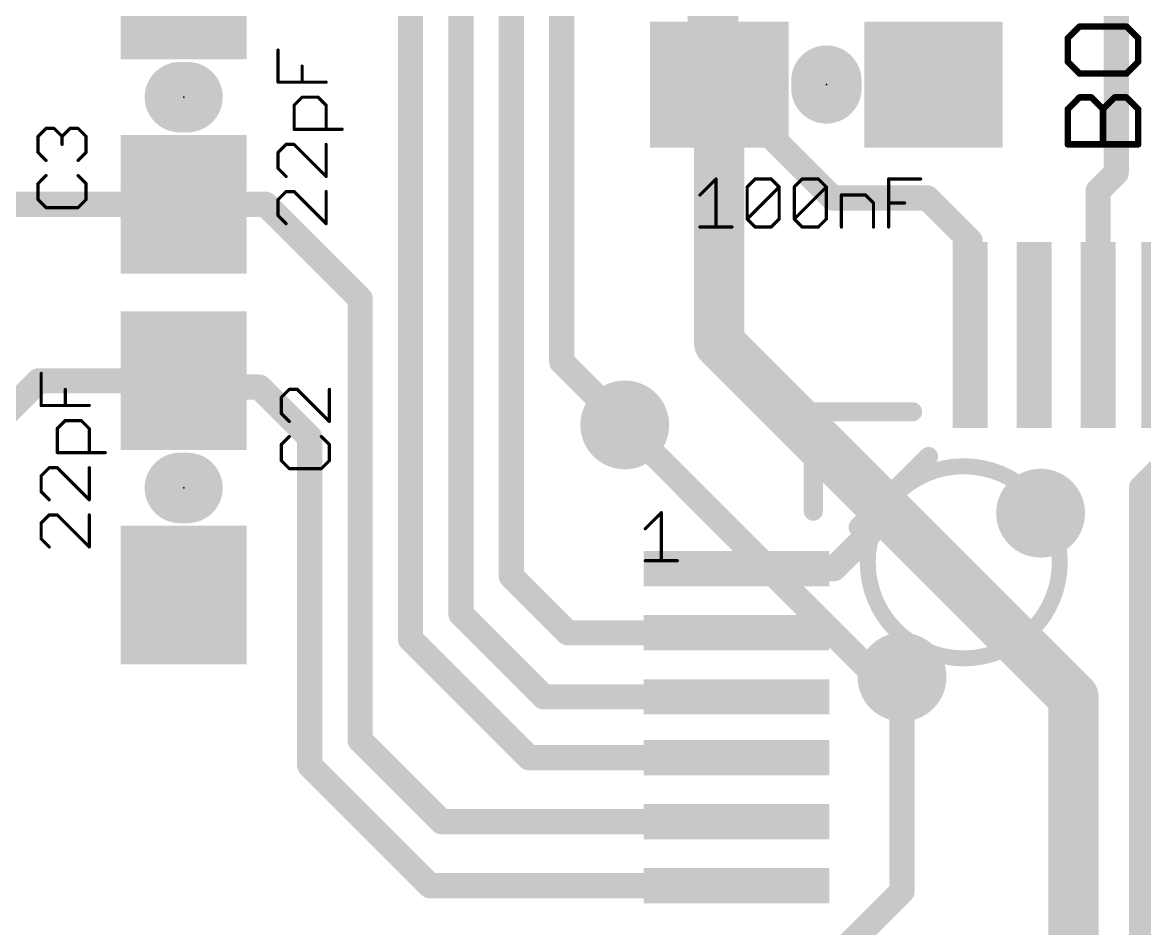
# Model space of a CAD drawing. Extents: x -0.4 to 70.1, y -0.1 to 70.1.
# Drawn here: x 9.22 to 18.12, y 50.11 to 57.29 of the extents above; entities that cross this region are included whole.
import ezdxf

# ---------------------------------------------------------------- set-up
doc = ezdxf.new("R2010")
doc.units = 0
for name, color, linetype in [('1', 22, 'CONTINUOUS'), ('16', 175, 'CONTINUOUS'), ('18', 82, 'CONTINUOUS'), ('21', 253, 'CONTINUOUS'), ('23', 7, 'CONTINUOUS'), ('25', 253, 'CONTINUOUS'), ('27', 253, 'CONTINUOUS')]:
    doc.layers.add(name, color=color, linetype=linetype)

# ---------------------------------------------------------------- blocks, each defined once
blk = doc.blocks.new('RECT')
blk.add_solid([(-0.5, -0.5), (0.5, -0.5), (-0.5, 0.5), (0.5, 0.5)])
blk = doc.blocks.new('ROUNDV')
at = {"const_width": 0.5}
blk.add_lwpolyline([(0, -0.25, 1), (0, 0.25, 1), (0, -0.25)], format="xyb", dxfattribs=at)

msp = doc.modelspace()

# ---------------------------------------------------------------- linework, layer by layer
at = {"layer": '1'}
for points, const_width in [([(12.3, 52.4), (12.3, 58.1)], 0.2), ([(12.7, 52.6), (12.7, 57.9)], 0.2), ([(14.7, 56.85), (14.7, 57.8)], 0.4), ([(17.9, 56.1), (17.9, 57.7)], 0.2), ([(13.1, 52.9), (13.1, 57.65)], 0.2), ([(13.5, 54.6), (13.5, 57.4)], 0.2), ([(14.75, 56.8), (14.7, 56.85)], 0.4), ([(14.75, 54.75), (14.75, 56.8)], 0.4), ([(14.75, 56.8), (15.65, 55.9)], 0.2), ([(17.7568, 55.9568), (17.9, 56.1)], 0.2), ([(17.7568, 54.8134), (17.7568, 55.9568)], 0.2), ([(10.5, 55.85), (7.15, 55.85)], 0.2), ([(11.15, 55.85), (10.5, 55.85)], 0.2), ([(11.9, 55.1), (11.15, 55.85)], 0.2), ([(15.65, 55.9), (16.4, 55.9)], 0.2), ([(16.4, 55.9), (16.7408, 55.5592)], 0.2), ([(16.7408, 55.5592), (16.7408, 54.8134)], 0.2), ([(11.9, 51.6), (11.9, 55.1)], 0.2), ([(16.1, 53.4), (14.75, 54.75)], 0.4), ([(14, 54.1), (13.5, 54.6)], 0.2), ([(9.35, 54.45), (8.8, 53.9)], 0.2), ([(10.5, 54.45), (9.35, 54.45)], 0.2), ([(10.45, 54.4), (10.5, 54.45)], 0.2), ([(11.1, 54.4), (10.45, 54.4)], 0.2), ([(11.5, 54), (11.1, 54.4)], 0.2), ([(11.5, 51.4), (11.5, 54)], 0.2), ([(18.2394, 53.7394), (18.1, 53.6)], 0.2), ([(18.1, 47.7), (18.1, 53.6)], 0.2), ([(16.1, 53.4), (17.5606, 51.9394)], 0.4), ([(15.6592, 52.9592), (16.1, 53.4)], 0.2), ([(13.5488, 52.4512), (13.1, 52.9)], 0.2), ([(14.8866, 52.9592), (15.6592, 52.9592)], 0.2), ([(13.3568, 51.9432), (12.7, 52.6)], 0.2), ([(14.8866, 52.4512), (13.5488, 52.4512)], 0.2), ([(13.2394, 51.4606), (12.3, 52.4)], 0.2), ([(16.2, 52.1), (16.2, 50.4)], 0.2), ([(17.5606, 46.9394), (17.5606, 51.9394)], 0.4), ([(14.8866, 51.9432), (13.3568, 51.9432)], 0.2), ([(12.5474, 50.9526), (11.9, 51.6)], 0.2), ([(14.8866, 51.4606), (13.2394, 51.4606)], 0.2), ([(12.4554, 50.4446), (11.5, 51.4)], 0.2), ([(14.8866, 50.9526), (12.5474, 50.9526)], 0.2), ([(14.8866, 50.4446), (12.4554, 50.4446)], 0.2), ([(16.2, 50.4), (15.762, 49.962)], 0.2)]:
    msp.add_lwpolyline(points, dxfattribs=dict(at, const_width=const_width))
for points, const_width in [([(14.7707, 56.9207, 1), (14.6293, 56.7793)], 0.2), ([(14.85, 56.8, 1), (14.65, 56.8)], 0.2), ([(14.6, 56.85, 1), (14.8, 56.85)], 0.2), ([(14.6793, 56.7293, 1), (14.8207, 56.8707)], 0.2), ([(14.7854, 56.8354, 1), (14.7146, 56.7646)], 0.1), ([(17.9354, 56.0646, 1), (17.8646, 56.1354)], 0.1), ([(17.85, 56.1, 1), (17.95, 56.1)], 0.1), ([(17.7214, 55.9922, 1), (17.7922, 55.9214)], 0.1), ([(17.8068, 55.9568, 1), (17.7068, 55.9568)], 0.1), ([(10.5, 55.9, 1), (10.5, 55.8)], 0.1), ([(10.5, 55.8, 1), (10.5, 55.9)], 0.1), ([(11.1854, 55.8854, 1), (11.1146, 55.8146)], 0.1), ([(11.15, 55.8, 1), (11.15, 55.9)], 0.1), ([(15.65, 55.95, 1), (15.65, 55.85)], 0.1), ([(15.6146, 55.8646, 1), (15.6854, 55.9354)], 0.1), ([(16.4354, 55.9354, 1), (16.3646, 55.8646)], 0.1), ([(16.4, 55.85, 1), (16.4, 55.95)], 0.1), ([(16.7908, 55.5592, 1), (16.6908, 55.5592)], 0.1), ([(16.7054, 55.5238, 1), (16.7762, 55.5946)], 0.1), ([(11.95, 55.1, 1), (11.85, 55.1)], 0.1), ([(11.8646, 55.0646, 1), (11.9354, 55.1354)], 0.1), ([(14.8207, 54.8207, 1), (14.6793, 54.6793)], 0.2), ([(16.6908, 54.8134, 1), (16.7908, 54.8134)], 0.1), ([(17.7068, 54.8134, 1), (17.8068, 54.8134)], 0.1), ([(14.65, 54.75, 1), (14.85, 54.75)], 0.2), ([(13.5354, 54.6354, 1), (13.4646, 54.5646)], 0.1), ([(13.45, 54.6, 1), (13.55, 54.6)], 0.1), ([(9.35, 54.5, 1), (9.35, 54.4)], 0.1), ([(9.3854, 54.4146, 1), (9.3146, 54.4854)], 0.1), ([(10.45, 54.45, 1), (10.45, 54.35)], 0.1), ([(10.5354, 54.4146, 1), (10.4646, 54.4854)], 0.1), ([(10.5, 54.4, 1), (10.5, 54.5)], 0.1), ([(11.1354, 54.4354, 1), (11.0646, 54.3646)], 0.1), ([(11.1, 54.35, 1), (11.1, 54.45)], 0.1), ([(10.4146, 54.4354, 1), (10.4854, 54.3646)], 0.1), ([(13.9646, 54.0646, 1), (14.0354, 54.1354)], 0.1), ([(11.55, 54, 1), (11.45, 54)], 0.1), ([(11.4646, 53.9646, 1), (11.5354, 54.0354)], 0.1), ([(18.15, 53.6, 1), (18.05, 53.6)], 0.1), ([(18.0646, 53.6354, 1), (18.1354, 53.5646)], 0.1), ([(16.1707, 53.4707, 1), (16.0293, 53.3293)], 0.2), ([(16.0293, 53.3293, 1), (16.1707, 53.4707)], 0.2), ([(16.1354, 53.3646, 1), (16.0646, 53.4354)], 0.1), ([(13.1354, 52.9354, 1), (13.0646, 52.8646)], 0.1), ([(14.8866, 53.0092, 1), (14.8866, 52.9092)], 0.1), ([(15.6238, 52.9946, 1), (15.6946, 52.9238)], 0.1), ([(15.6592, 52.9092, 1), (15.6592, 53.0092)], 0.1), ([(13.05, 52.9, 1), (13.15, 52.9)], 0.1), ([(12.7354, 52.6354, 1), (12.6646, 52.5646)], 0.1), ([(12.65, 52.6, 1), (12.75, 52.6)], 0.1), ([(13.5488, 52.5012, 1), (13.5488, 52.4012)], 0.1), ([(13.5134, 52.4158, 1), (13.5842, 52.4866)], 0.1), ([(14.8866, 52.4012, 1), (14.8866, 52.5012)], 0.1), ([(12.3354, 52.4354, 1), (12.2646, 52.3646)], 0.1), ([(12.25, 52.4, 1), (12.35, 52.4)], 0.1), ([(16.25, 52.1, 1), (16.15, 52.1)], 0.1), ([(17.6606, 51.9394, 1), (17.4606, 51.9394)], 0.2), ([(17.4899, 51.8687, 1), (17.6313, 52.0101)], 0.2), ([(13.3568, 51.9932, 1), (13.3568, 51.8932)], 0.1), ([(13.3214, 51.9078, 1), (13.3922, 51.9786)], 0.1), ([(14.8866, 51.8932, 1), (14.8866, 51.9932)], 0.1), ([(11.9354, 51.6354, 1), (11.8646, 51.5646)], 0.1), ([(11.85, 51.6, 1), (11.95, 51.6)], 0.1), ([(13.2394, 51.5106, 1), (13.2394, 51.4106)], 0.1), ([(14.8866, 51.4106, 1), (14.8866, 51.5106)], 0.1), ([(11.5354, 51.4354, 1), (11.4646, 51.3646)], 0.1), ([(13.204, 51.4252, 1), (13.2748, 51.496)], 0.1), ([(11.45, 51.4, 1), (11.55, 51.4)], 0.1), ([(12.5474, 51.0026, 1), (12.5474, 50.9026)], 0.1), ([(12.512, 50.9172, 1), (12.5828, 50.988)], 0.1), ([(14.8866, 50.9026, 1), (14.8866, 51.0026)], 0.1), ([(12.4554, 50.4946, 1), (12.4554, 50.3946)], 0.1), ([(12.42, 50.4092, 1), (12.4908, 50.48)], 0.1), ([(14.8866, 50.3946, 1), (14.8866, 50.4946)], 0.1), ([(16.2354, 50.3646, 1), (16.1646, 50.4354)], 0.1), ([(16.15, 50.4, 1), (16.25, 50.4)], 0.1)]:
    msp.add_lwpolyline(points, format="xyb", dxfattribs=dict(at, const_width=const_width))
at = {"layer": '16', "const_width": 0.1}
for points in [[(14.0354, 54.1354, 1), (13.9646, 54.0646)], [(16, 52.15, 1), (16, 52.05)], [(15.9646, 52.0646, 1), (16.0354, 52.1354)], [(16.2, 52.05, 1), (16.2, 52.15)]]:
    msp.add_lwpolyline(points, format="xyb", dxfattribs=at)
at = {"layer": '16', "const_width": 0.2}
for points in [[(16, 52.1), (14, 54.1)], [(16.2, 52.1), (16, 52.1)]]:
    msp.add_lwpolyline(points, dxfattribs=at)
at = {"layer": '21'}
for points, const_width in [([(15.6, 56.8305), (15.6, 56.7695)], 0.5588), ([(10.4695, 56.7), (10.5305, 56.7)], 0.5588), ([(16.2836, 54.2038), (15.4962, 54.2038)], 0.1524), ([(15.4962, 54.2038), (15.4962, 53.4164)], 0.1524), ([(10.5305, 53.6), (10.4695, 53.6)], 0.5588), ([(15.8518, 53.2894), (16.4106, 53.8482)], 0.1524), ([(14.1627, 53.2769), (14.2898, 53.404)], 0.0254), ([(14.2898, 53.404), (14.2898, 53.0227)], 0.0254), ([(14.1627, 53.0227), (14.4169, 53.0227)], 0.0254)]:
    msp.add_lwpolyline(points, dxfattribs=dict(at, const_width=const_width))
for points, const_width in [([(15.7397, 56.8305, 1), (15.4603, 56.8305)], 0.2794), ([(10.4695, 56.8397, 1), (10.4695, 56.5603)], 0.2794), ([(10.5305, 56.5603, 1), (10.5305, 56.8397)], 0.2794), ([(15.4603, 56.7695, 1), (15.7397, 56.7695)], 0.2794), ([(15.4962, 54.2419, 1), (15.4962, 54.1657)], 0.0762), ([(15.5343, 54.2038, 1), (15.4581, 54.2038)], 0.0762), ([(16.2836, 54.1657, 1), (16.2836, 54.2419)], 0.0762), ([(10.4695, 53.7397, 1), (10.4695, 53.4603)], 0.2794), ([(10.5305, 53.4603, 1), (10.5305, 53.7397)], 0.2794), ([(16.4375, 53.8213, 1), (16.3837, 53.8751)], 0.0762), ([(16.69, 52.248, 1), (16.69, 53.772, 1), (16.69, 52.248)], 0.127), ([(15.4581, 53.4164, 1), (15.5343, 53.4164)], 0.0762), ([(14.2962, 53.404, 1), (14.2835, 53.404)], 0.0127), ([(14.2943, 53.3995, 1), (14.2853, 53.4085)], 0.0127), ([(15.8249, 53.3163, 1), (15.8787, 53.2625)], 0.0762), ([(14.1582, 53.2814, 1), (14.1672, 53.2724)], 0.0127), ([(14.1627, 53.029, 1), (14.1627, 53.0164)], 0.0127), ([(14.2835, 53.0227, 1), (14.2962, 53.0227)], 0.0127), ([(14.4169, 53.0164, 1), (14.4169, 53.029)], 0.0127)]:
    msp.add_lwpolyline(points, format="xyb", dxfattribs=dict(at, const_width=const_width))
at = {"layer": '23'}
for p in [(15.6, 56.8), (10.5, 56.7), (10.5, 53.6)]:
    msp.add_point(p, dxfattribs=at)
at = {"layer": '25'}
for points, const_width in [([(17.6085, 57.2596), (17.5153, 57.1663)], 0.0508), ([(17.9814, 57.2596), (17.6085, 57.2596)], 0.0508), ([(18.0746, 57.1663), (17.9814, 57.2596)], 0.0508), ([(17.5153, 57.1663), (17.5153, 56.9799)], 0.0508), ([(18.0746, 56.9799), (18.0746, 57.1663)], 0.0508), ([(17.5153, 56.9799), (17.6085, 56.8867)], 0.0508), ([(17.9814, 56.8867), (18.0746, 56.9799)], 0.0508), ([(17.6085, 56.8867), (17.9814, 56.8867)], 0.0508), ([(17.5153, 56.605), (17.6085, 56.6983)], 0.0508), ([(17.6085, 56.6983), (17.7018, 56.6983)], 0.0508), ([(17.7018, 56.6983), (17.795, 56.605)], 0.0508), ([(17.795, 56.605), (17.8882, 56.6983)], 0.0508), ([(17.8882, 56.6983), (17.9814, 56.6983)], 0.0508), ([(17.9814, 56.6983), (18.0746, 56.605)], 0.0508), ([(17.5153, 56.3254), (17.5153, 56.605)], 0.0508), ([(17.795, 56.3254), (17.795, 56.605)], 0.0508), ([(18.0746, 56.605), (18.0746, 56.3254)], 0.0508), ([(9.344, 56.3886), (9.4075, 56.4521)], 0.0254), ([(9.4075, 56.4521), (9.4711, 56.4521)], 0.0254), ([(9.4711, 56.4521), (9.5346, 56.3886)], 0.0254), ([(9.5346, 56.3886), (9.5982, 56.4521)], 0.0254), ([(9.5982, 56.4521), (9.6617, 56.4521)], 0.0254), ([(9.6617, 56.4521), (9.7253, 56.3886)], 0.0254), ([(9.344, 56.2615), (9.344, 56.3886)], 0.0254), ([(9.5346, 56.3886), (9.5346, 56.325)], 0.0254), ([(9.7253, 56.3886), (9.7253, 56.2615)], 0.0254), ([(18.0746, 56.3254), (17.5153, 56.3254)], 0.0508), ([(9.4075, 56.1979), (9.344, 56.2615)], 0.0254), ([(9.7253, 56.2615), (9.6617, 56.1979)], 0.0254), ([(9.4075, 56.0779), (9.344, 56.0144)], 0.0254), ([(9.344, 56.0144), (9.344, 55.8873)], 0.0254), ([(9.7253, 56.0144), (9.6617, 56.0779)], 0.0254), ([(9.7253, 55.8873), (9.7253, 56.0144)], 0.0254), ([(9.344, 55.8873), (9.4075, 55.8237)], 0.0254), ([(9.4075, 55.8237), (9.6617, 55.8237)], 0.0254), ([(9.6617, 55.8237), (9.7253, 55.8873)], 0.0254), ([(11.3379, 54.3817), (11.2744, 54.3182)], 0.0254), ([(11.2744, 54.3182), (11.2744, 54.191)], 0.0254), ([(11.4015, 54.3817), (11.3379, 54.3817)], 0.0254), ([(11.6557, 54.1275), (11.4015, 54.3817)], 0.0254), ([(11.6557, 54.3817), (11.6557, 54.1275)], 0.0254), ([(11.2744, 54.191), (11.3379, 54.1275)], 0.0254), ([(11.3379, 54.0075), (11.2744, 53.9439)], 0.0254), ([(11.6557, 53.9439), (11.5921, 54.0075)], 0.0254), ([(11.2744, 53.9439), (11.2744, 53.8168)], 0.0254), ([(11.6557, 53.8168), (11.6557, 53.9439)], 0.0254), ([(11.2744, 53.8168), (11.3379, 53.7533)], 0.0254), ([(11.5921, 53.7533), (11.6557, 53.8168)], 0.0254), ([(11.3379, 53.7533), (11.5921, 53.7533)], 0.0254)]:
    msp.add_lwpolyline(points, dxfattribs=dict(at, const_width=const_width))
for points, const_width in [([(17.6085, 57.2723, 1), (17.6085, 57.2469)], 0.0254), ([(17.6175, 57.2506, 1), (17.5996, 57.2685)], 0.0254), ([(17.9904, 57.2685, 1), (17.9724, 57.2506)], 0.0254), ([(17.9814, 57.2469, 1), (17.9814, 57.2723)], 0.0254), ([(17.528, 57.1663, 1), (17.5026, 57.1663)], 0.0254), ([(17.5063, 57.1753, 1), (17.5243, 57.1574)], 0.0254), ([(18.0873, 57.1663, 1), (18.0619, 57.1663)], 0.0254), ([(18.0656, 57.1574, 1), (18.0836, 57.1753)], 0.0254), ([(17.5243, 56.9889, 1), (17.5063, 56.9709)], 0.0254), ([(17.5026, 56.9799, 1), (17.528, 56.9799)], 0.0254), ([(18.0619, 56.9799, 1), (18.0873, 56.9799)], 0.0254), ([(18.0836, 56.9709, 1), (18.0656, 56.9889)], 0.0254), ([(17.6085, 56.8994, 1), (17.6085, 56.874)], 0.0254), ([(17.5996, 56.8777, 1), (17.6175, 56.8957)], 0.0254), ([(17.9724, 56.8957, 1), (17.9904, 56.8777)], 0.0254), ([(17.9814, 56.874, 1), (17.9814, 56.8994)], 0.0254), ([(17.6085, 56.711, 1), (17.6085, 56.6855)], 0.0254), ([(17.6175, 56.6893, 1), (17.5996, 56.7072)], 0.0254), ([(17.7107, 56.7072, 1), (17.6928, 56.6893)], 0.0254), ([(17.7018, 56.6855, 1), (17.7018, 56.711)], 0.0254), ([(17.8882, 56.711, 1), (17.8882, 56.6855)], 0.0254), ([(17.8972, 56.6893, 1), (17.8792, 56.7072)], 0.0254), ([(17.9904, 56.7072, 1), (17.9724, 56.6893)], 0.0254), ([(17.9814, 56.6855, 1), (17.9814, 56.711)], 0.0254), ([(17.528, 56.605, 1), (17.5026, 56.605)], 0.0254), ([(17.5063, 56.614, 1), (17.5243, 56.5961)], 0.0254), ([(17.8077, 56.605, 1), (17.7823, 56.605)], 0.0254), ([(17.786, 56.614, 1), (17.8039, 56.5961)], 0.0254), ([(17.786, 56.5961, 1), (17.8039, 56.614)], 0.0254), ([(18.0873, 56.605, 1), (18.0619, 56.605)], 0.0254), ([(18.0656, 56.5961, 1), (18.0836, 56.614)], 0.0254), ([(9.4075, 56.4585, 1), (9.4075, 56.4458)], 0.0127), ([(9.412, 56.4476, 1), (9.403, 56.4566)], 0.0127), ([(9.4756, 56.4566, 1), (9.4666, 56.4476)], 0.0127), ([(9.4711, 56.4458, 1), (9.4711, 56.4585)], 0.0127), ([(9.5982, 56.4585, 1), (9.5982, 56.4458)], 0.0127), ([(9.6027, 56.4476, 1), (9.5937, 56.4566)], 0.0127), ([(9.6662, 56.4566, 1), (9.6573, 56.4476)], 0.0127), ([(9.6617, 56.4458, 1), (9.6617, 56.4585)], 0.0127), ([(9.3503, 56.3886, 1), (9.3376, 56.3886)], 0.0127), ([(9.3395, 56.3931, 1), (9.3485, 56.3841)], 0.0127), ([(9.541, 56.3886, 1), (9.5283, 56.3886)], 0.0127), ([(9.5301, 56.3931, 1), (9.5391, 56.3841)], 0.0127), ([(9.5301, 56.3841, 1), (9.5391, 56.3931)], 0.0127), ([(9.7317, 56.3886, 1), (9.719, 56.3886)], 0.0127), ([(9.7208, 56.3841, 1), (9.7298, 56.3931)], 0.0127), ([(9.5283, 56.325, 1), (9.541, 56.325)], 0.0127), ([(17.5153, 56.3381, 1), (17.5153, 56.3127)], 0.0254), ([(17.5026, 56.3254, 1), (17.528, 56.3254)], 0.0254), ([(17.7823, 56.3254, 1), (17.8077, 56.3254)], 0.0254), ([(18.0619, 56.3254, 1), (18.0873, 56.3254)], 0.0254), ([(18.0746, 56.3127, 1), (18.0746, 56.3381)], 0.0254), ([(9.3376, 56.2615, 1), (9.3503, 56.2615)], 0.0127), ([(9.3485, 56.2659, 1), (9.3395, 56.257)], 0.0127), ([(9.403, 56.1934, 1), (9.412, 56.2024)], 0.0127), ([(9.6573, 56.2024, 1), (9.6662, 56.1934)], 0.0127), ([(9.719, 56.2615, 1), (9.7317, 56.2615)], 0.0127), ([(9.7298, 56.257, 1), (9.7208, 56.2659)], 0.0127), ([(9.3503, 56.0144, 1), (9.3376, 56.0144)], 0.0127), ([(9.3395, 56.0189, 1), (9.3485, 56.0099)], 0.0127), ([(9.412, 56.0734, 1), (9.403, 56.0824)], 0.0127), ([(9.6662, 56.0824, 1), (9.6573, 56.0734)], 0.0127), ([(9.7317, 56.0144, 1), (9.719, 56.0144)], 0.0127), ([(9.7208, 56.0099, 1), (9.7298, 56.0189)], 0.0127), ([(9.3376, 55.8873, 1), (9.3503, 55.8873)], 0.0127), ([(9.3485, 55.8917, 1), (9.3395, 55.8828)], 0.0127), ([(9.4075, 55.83, 1), (9.4075, 55.8174)], 0.0127), ([(9.403, 55.8192, 1), (9.412, 55.8282)], 0.0127), ([(9.6573, 55.8282, 1), (9.6662, 55.8192)], 0.0127), ([(9.6617, 55.8174, 1), (9.6617, 55.83)], 0.0127), ([(9.719, 55.8873, 1), (9.7317, 55.8873)], 0.0127), ([(9.7298, 55.8828, 1), (9.7208, 55.8917)], 0.0127), ([(11.2807, 54.3182, 1), (11.268, 54.3182)], 0.0127), ([(11.2699, 54.3226, 1), (11.2789, 54.3137)], 0.0127), ([(11.3379, 54.3881, 1), (11.3379, 54.3754)], 0.0127), ([(11.3424, 54.3772, 1), (11.3334, 54.3862)], 0.0127), ([(11.406, 54.3862, 1), (11.397, 54.3772)], 0.0127), ([(11.4015, 54.3754, 1), (11.4015, 54.3881)], 0.0127), ([(11.6621, 54.3817, 1), (11.6494, 54.3817)], 0.0127), ([(11.2789, 54.1955, 1), (11.2699, 54.1866)], 0.0127), ([(11.268, 54.191, 1), (11.2807, 54.191)], 0.0127), ([(11.3334, 54.123, 1), (11.3424, 54.132)], 0.0127), ([(11.6494, 54.1275, 1), (11.6621, 54.1275)], 0.0127), ([(11.6512, 54.123, 1), (11.6602, 54.132)], 0.0127), ([(11.3424, 54.003, 1), (11.3334, 54.012)], 0.0127), ([(11.5966, 54.012, 1), (11.5877, 54.003)], 0.0127), ([(11.2807, 53.9439, 1), (11.268, 53.9439)], 0.0127), ([(11.2699, 53.9484, 1), (11.2789, 53.9395)], 0.0127), ([(11.6621, 53.9439, 1), (11.6494, 53.9439)], 0.0127), ([(11.6512, 53.9395, 1), (11.6602, 53.9484)], 0.0127), ([(11.2789, 53.8213, 1), (11.2699, 53.8123)], 0.0127), ([(11.268, 53.8168, 1), (11.2807, 53.8168)], 0.0127), ([(11.6494, 53.8168, 1), (11.6621, 53.8168)], 0.0127), ([(11.6602, 53.8123, 1), (11.6512, 53.8213)], 0.0127), ([(11.3379, 53.7596, 1), (11.3379, 53.7469)], 0.0127), ([(11.3334, 53.7488, 1), (11.3424, 53.7578)], 0.0127), ([(11.5877, 53.7578, 1), (11.5966, 53.7488)], 0.0127), ([(11.5921, 53.7469, 1), (11.5921, 53.7596)], 0.0127)]:
    msp.add_lwpolyline(points, format="xyb", dxfattribs=dict(at, const_width=const_width))
at = {"layer": '27', "const_width": 0.0254}
for points in [[(11.249, 56.8193), (11.249, 57.0735)], [(11.4396, 56.8193), (11.4396, 56.9464)], [(11.6303, 56.8193), (11.249, 56.8193)], [(11.3761, 56.6358), (11.4396, 56.6993)], [(11.3761, 56.4451), (11.3761, 56.6358)], [(11.4396, 56.6993), (11.5667, 56.6993)], [(11.5667, 56.6993), (11.6303, 56.6358)], [(11.6303, 56.6358), (11.6303, 56.4451)], [(11.7574, 56.4451), (11.3761, 56.4451)], [(11.3125, 56.3251), (11.249, 56.2616)], [(11.3761, 56.3251), (11.3125, 56.3251)], [(11.6303, 56.0709), (11.3761, 56.3251)], [(11.6303, 56.3251), (11.6303, 56.0709)], [(11.249, 56.2616), (11.249, 56.1345)], [(11.249, 56.1345), (11.3125, 56.0709)], [(14.5967, 55.9239), (14.7238, 56.051)], [(14.7238, 56.051), (14.7238, 55.6697)], [(14.9709, 55.9875), (15.0345, 56.051)], [(15.0345, 56.051), (15.1616, 56.051)], [(15.1616, 56.051), (15.2251, 55.9875)], [(15.3451, 55.9875), (15.4087, 56.051)], [(15.4087, 56.051), (15.5358, 56.051)], [(15.5358, 56.051), (15.5993, 55.9875)], [(16.0935, 55.6697), (16.0935, 56.051)], [(16.0935, 56.051), (16.3477, 56.051)], [(11.3125, 55.9509), (11.249, 55.8874)], [(11.3761, 55.9509), (11.3125, 55.9509)], [(11.6303, 55.6967), (11.3761, 55.9509)], [(11.6303, 55.9509), (11.6303, 55.6967)], [(14.9709, 55.7333), (14.9709, 55.9875)], [(14.9709, 55.7333), (15.2251, 55.9875)], [(15.2251, 55.9875), (15.2251, 55.7333)], [(15.3451, 55.7333), (15.3451, 55.9875)], [(15.3451, 55.7333), (15.5993, 55.9875)], [(15.5993, 55.9875), (15.5993, 55.7333)], [(15.7193, 55.6697), (15.7193, 55.9239)], [(15.7193, 55.9239), (15.91, 55.9239)], [(15.91, 55.9239), (15.9735, 55.8604)], [(11.249, 55.8874), (11.249, 55.7603)], [(15.9735, 55.8604), (15.9735, 55.6697)], [(16.0935, 55.8604), (16.2206, 55.8604)], [(11.249, 55.7603), (11.3125, 55.6967)], [(15.0345, 55.6697), (14.9709, 55.7333)], [(15.2251, 55.7333), (15.1616, 55.6697)], [(15.4087, 55.6697), (15.3451, 55.7333)], [(15.5993, 55.7333), (15.5358, 55.6697)], [(14.5967, 55.6697), (14.8509, 55.6697)], [(15.1616, 55.6697), (15.0345, 55.6697)], [(15.5358, 55.6697), (15.4087, 55.6697)], [(9.3694, 54.2545), (9.3694, 54.5087)], [(9.56, 54.2545), (9.56, 54.3816)], [(9.7507, 54.2545), (9.3694, 54.2545)], [(9.4965, 54.0709), (9.56, 54.1345)], [(9.56, 54.1345), (9.6871, 54.1345)], [(9.6871, 54.1345), (9.7507, 54.0709)], [(9.4965, 53.8803), (9.4965, 54.0709)], [(9.7507, 54.0709), (9.7507, 53.8803)], [(9.8778, 53.8803), (9.4965, 53.8803)], [(9.4329, 53.7603), (9.3694, 53.6967)], [(9.3694, 53.6967), (9.3694, 53.5696)], [(9.4965, 53.7603), (9.4329, 53.7603)], [(9.7507, 53.5061), (9.4965, 53.7603)], [(9.7507, 53.7603), (9.7507, 53.5061)], [(9.3694, 53.5696), (9.4329, 53.5061)], [(9.4329, 53.3861), (9.3694, 53.3225)], [(9.4965, 53.3861), (9.4329, 53.3861)], [(9.7507, 53.1319), (9.4965, 53.3861)], [(9.7507, 53.3861), (9.7507, 53.1319)], [(9.3694, 53.3225), (9.3694, 53.1954)], [(9.3694, 53.1954), (9.4329, 53.1319)]]:
    msp.add_lwpolyline(points, dxfattribs=at)
at = {"layer": '27', "const_width": 0.0127}
for points in [[(11.2553, 57.0735, 1), (11.2426, 57.0735)], [(11.446, 56.9464, 1), (11.4333, 56.9464)], [(11.249, 56.8257, 1), (11.249, 56.813)], [(11.2426, 56.8193, 1), (11.2553, 56.8193)], [(11.4333, 56.8193, 1), (11.446, 56.8193)], [(11.6303, 56.813, 1), (11.6303, 56.8257)], [(11.3824, 56.6358, 1), (11.3697, 56.6358)], [(11.3716, 56.6403, 1), (11.3806, 56.6313)], [(11.4396, 56.7057, 1), (11.4396, 56.693)], [(11.4441, 56.6948, 1), (11.4351, 56.7038)], [(11.5712, 56.7038, 1), (11.5623, 56.6948)], [(11.5667, 56.693, 1), (11.5667, 56.7057)], [(11.6366, 56.6358, 1), (11.624, 56.6358)], [(11.6258, 56.6313, 1), (11.6348, 56.6403)], [(11.3761, 56.4515, 1), (11.3761, 56.4388)], [(11.7574, 56.4388, 1), (11.7574, 56.4515)], [(11.3697, 56.4451, 1), (11.3824, 56.4451)], [(11.624, 56.4451, 1), (11.6366, 56.4451)], [(11.3125, 56.3315, 1), (11.3125, 56.3188)], [(11.317, 56.3206, 1), (11.308, 56.3296)], [(11.3806, 56.3296, 1), (11.3716, 56.3206)], [(11.3761, 56.3188, 1), (11.3761, 56.3315)], [(11.6366, 56.3251, 1), (11.624, 56.3251)], [(11.2553, 56.2616, 1), (11.2426, 56.2616)], [(11.2445, 56.2661, 1), (11.2535, 56.2571)], [(11.2535, 56.1389, 1), (11.2445, 56.13)], [(11.2426, 56.1345, 1), (11.2553, 56.1345)], [(11.308, 56.0664, 1), (11.317, 56.0754)], [(11.624, 56.0709, 1), (11.6366, 56.0709)], [(11.6258, 56.0664, 1), (11.6348, 56.0754)], [(14.7302, 56.051, 1), (14.7175, 56.051)], [(14.7283, 56.0465, 1), (14.7193, 56.0555)], [(15.0345, 56.0574, 1), (15.0345, 56.0447)], [(15.0389, 56.0465, 1), (15.03, 56.0555)], [(15.1661, 56.0555, 1), (15.1571, 56.0465)], [(15.1616, 56.0447, 1), (15.1616, 56.0574)], [(15.4087, 56.0574, 1), (15.4087, 56.0447)], [(15.4132, 56.0465, 1), (15.4042, 56.0555)], [(15.5403, 56.0555, 1), (15.5313, 56.0465)], [(15.5358, 56.0447, 1), (15.5358, 56.0574)], [(16.0999, 56.051, 1), (16.0872, 56.051)], [(16.0935, 56.0574, 1), (16.0935, 56.0447)], [(16.3477, 56.0447, 1), (16.3477, 56.0574)], [(11.3125, 55.9573, 1), (11.3125, 55.9446)], [(11.317, 55.9464, 1), (11.308, 55.9554)], [(11.3806, 55.9554, 1), (11.3716, 55.9464)], [(11.3761, 55.9446, 1), (11.3761, 55.9573)], [(11.6366, 55.9509, 1), (11.624, 55.9509)], [(14.5922, 55.9284, 1), (14.6012, 55.9194)], [(14.9664, 55.992, 1), (14.9754, 55.983)], [(14.9773, 55.9875, 1), (14.9646, 55.9875)], [(15.2315, 55.9875, 1), (15.2188, 55.9875)], [(15.2296, 55.983, 1), (15.2206, 55.992)], [(15.2206, 55.983, 1), (15.2296, 55.992)], [(15.3406, 55.992, 1), (15.3496, 55.983)], [(15.3515, 55.9875, 1), (15.3388, 55.9875)], [(15.6057, 55.9875, 1), (15.593, 55.9875)], [(15.6038, 55.983, 1), (15.5948, 55.992)], [(15.5948, 55.983, 1), (15.6038, 55.992)], [(15.7193, 55.9303, 1), (15.7193, 55.9176)], [(15.7257, 55.9239, 1), (15.713, 55.9239)], [(15.9145, 55.9284, 1), (15.9055, 55.9194)], [(15.91, 55.9176, 1), (15.91, 55.9303)], [(11.2553, 55.8874, 1), (11.2426, 55.8874)], [(11.2445, 55.8919, 1), (11.2535, 55.8829)], [(15.9799, 55.8604, 1), (15.9672, 55.8604)], [(15.969, 55.8559, 1), (15.978, 55.8649)], [(16.0935, 55.8667, 1), (16.0935, 55.854)], [(16.2206, 55.854, 1), (16.2206, 55.8667)], [(11.2535, 55.7647, 1), (11.2445, 55.7558)], [(11.2426, 55.7603, 1), (11.2553, 55.7603)], [(14.9754, 55.7377, 1), (14.9664, 55.7288)], [(14.9664, 55.7377, 1), (14.9754, 55.7288)], [(15.2296, 55.7288, 1), (15.2206, 55.7377)], [(15.3496, 55.7377, 1), (15.3406, 55.7288)], [(15.3406, 55.7377, 1), (15.3496, 55.7288)], [(15.6038, 55.7288, 1), (15.5948, 55.7377)], [(11.308, 55.6922, 1), (11.317, 55.7012)], [(11.624, 55.6967, 1), (11.6366, 55.6967)], [(11.6258, 55.6922, 1), (11.6348, 55.7012)], [(14.5967, 55.6761, 1), (14.5967, 55.6634)], [(14.7175, 55.6697, 1), (14.7302, 55.6697)], [(14.8509, 55.6634, 1), (14.8509, 55.6761)], [(14.9646, 55.7333, 1), (14.9773, 55.7333)], [(15.0345, 55.6761, 1), (15.0345, 55.6634)], [(15.03, 55.6652, 1), (15.0389, 55.6742)], [(15.1571, 55.6742, 1), (15.1661, 55.6652)], [(15.1616, 55.6634, 1), (15.1616, 55.6761)], [(15.2188, 55.7333, 1), (15.2315, 55.7333)], [(15.3388, 55.7333, 1), (15.3515, 55.7333)], [(15.4087, 55.6761, 1), (15.4087, 55.6634)], [(15.4042, 55.6652, 1), (15.4132, 55.6742)], [(15.5313, 55.6742, 1), (15.5403, 55.6652)], [(15.5358, 55.6634, 1), (15.5358, 55.6761)], [(15.593, 55.7333, 1), (15.6057, 55.7333)], [(15.713, 55.6697, 1), (15.7257, 55.6697)], [(15.9672, 55.6697, 1), (15.9799, 55.6697)], [(16.0872, 55.6697, 1), (16.0999, 55.6697)], [(9.3757, 54.5087, 1), (9.363, 54.5087)], [(9.5664, 54.3816, 1), (9.5537, 54.3816)], [(9.3694, 54.2608, 1), (9.3694, 54.2481)], [(9.363, 54.2545, 1), (9.3757, 54.2545)], [(9.5537, 54.2545, 1), (9.5664, 54.2545)], [(9.7507, 54.2481, 1), (9.7507, 54.2608)], [(9.56, 54.1408, 1), (9.56, 54.1281)], [(9.5645, 54.13, 1), (9.5555, 54.139)], [(9.6916, 54.139, 1), (9.6827, 54.13)], [(9.6871, 54.1281, 1), (9.6871, 54.1408)], [(9.5028, 54.0709, 1), (9.4901, 54.0709)], [(9.492, 54.0754, 1), (9.501, 54.0665)], [(9.757, 54.0709, 1), (9.7444, 54.0709)], [(9.7462, 54.0665, 1), (9.7552, 54.0754)], [(9.4901, 53.8803, 1), (9.5028, 53.8803)], [(9.4965, 53.8866, 1), (9.4965, 53.8739)], [(9.7444, 53.8803, 1), (9.757, 53.8803)], [(9.8778, 53.8739, 1), (9.8778, 53.8866)], [(9.3757, 53.6967, 1), (9.363, 53.6967)], [(9.3649, 53.7012, 1), (9.3739, 53.6922)], [(9.4329, 53.7666, 1), (9.4329, 53.7539)], [(9.4374, 53.7558, 1), (9.4284, 53.7648)], [(9.501, 53.7648, 1), (9.492, 53.7558)], [(9.4965, 53.7539, 1), (9.4965, 53.7666)], [(9.757, 53.7603, 1), (9.7444, 53.7603)], [(9.3739, 53.5741, 1), (9.3649, 53.5651)], [(9.363, 53.5696, 1), (9.3757, 53.5696)], [(9.4284, 53.5016, 1), (9.4374, 53.5106)], [(9.7462, 53.5016, 1), (9.7552, 53.5106)], [(9.7444, 53.5061, 1), (9.757, 53.5061)], [(9.4329, 53.3924, 1), (9.4329, 53.3797)], [(9.4374, 53.3816, 1), (9.4284, 53.3906)], [(9.501, 53.3906, 1), (9.492, 53.3816)], [(9.4965, 53.3797, 1), (9.4965, 53.3924)], [(9.757, 53.3861, 1), (9.7444, 53.3861)], [(9.3757, 53.3225, 1), (9.363, 53.3225)], [(9.3649, 53.327, 1), (9.3739, 53.318)], [(9.3739, 53.1999, 1), (9.3649, 53.1909)], [(9.363, 53.1954, 1), (9.3757, 53.1954)], [(9.4284, 53.1274, 1), (9.4374, 53.1364)], [(9.7444, 53.1319, 1), (9.757, 53.1319)], [(9.7462, 53.1274, 1), (9.7552, 53.1364)]]:
    msp.add_lwpolyline(points, format="xyb", dxfattribs=at)

# ---------------------------------------------------------------- block references
at = {"layer": '1', "xscale": 1.1}
for p, rotation in [((10.5, 57.55), 90), ((10.5, 55.85), 90), ((10.5, 54.45), 270), ((10.5, 52.75), 270)]:
    msp.add_blockref('RECT', p, dxfattribs=dict(at, rotation=rotation))
for p in [(14.75, 56.8), (16.45, 56.8)]:
    msp.add_blockref('RECT', p, dxfattribs=at)
at = {"layer": '1', "xscale": 0.2794, "yscale": 1.4732}
for p, rotation in [((16.7408, 54.8134), 180), ((17.2488, 54.8134), 180), ((17.7568, 54.8134), 180), ((18.2394, 54.8134), 180), ((14.8866, 52.9592), 270), ((14.8866, 52.4512), 270), ((14.8866, 51.9432), 270), ((14.8866, 51.4606), 270), ((14.8866, 50.9526), 270), ((14.8866, 50.4446), 270)]:
    msp.add_blockref('RECT', p, dxfattribs=dict(at, rotation=rotation))
at = {"layer": '18', "xscale": 0.7048, "yscale": 0.7048}
for p in [(14, 54.1), (14, 54.1), (17.3, 53.4), (17.3, 53.4), (16.2, 52.1), (16.2, 52.1)]:
    msp.add_blockref('ROUNDV', p, dxfattribs=at)

doc.saveas('drawing.dxf')
